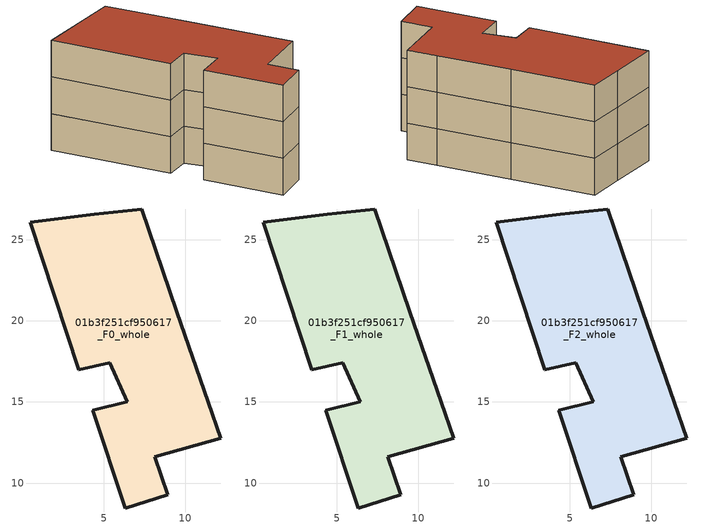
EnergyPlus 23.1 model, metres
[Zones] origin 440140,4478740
01b3f251cf950617_F0_whole
 floor ground (EU_floor_Construction): 7.33,26.89 9.5,20.55 11.41,14.98 12.19,12.76 8.13,11.63 8.92,9.28 6.32,8.47 4.3,14.49 6.45,15.03 5.36,17.41 3.46,16.99 0.47,26.06 4.42,26.55 z0
 wall outside (EU_wall_Construction): 0.47,26.06 3.46,16.99 5.36,17.41 6.45,15.03 4.3,14.49 6.32,8.47 8.92,9.28 8.13,11.63 12.19,12.76 11.41,14.98 9.5,20.55 7.33,26.89 4.42,26.55 0.47,26.06 z0:3
01b3f251cf950617_F1_whole
 floor to 01b3f251cf950617_F0_whole (EU_floor_Construction): 7.33,26.89 9.5,20.55 11.41,14.98 12.19,12.76 8.13,11.63 8.92,9.28 6.32,8.47 4.3,14.49 6.45,15.03 5.36,17.41 3.46,16.99 0.47,26.06 4.42,26.55 z3
 wall outside (EU_wall_Construction): 0.47,26.06 3.46,16.99 5.36,17.41 6.45,15.03 4.3,14.49 6.32,8.47 8.92,9.28 8.13,11.63 12.19,12.76 11.41,14.98 9.5,20.55 7.33,26.89 4.42,26.55 0.47,26.06 z3:6
01b3f251cf950617_F2_whole
 floor to 01b3f251cf950617_F1_whole (EU_floor_Construction): 7.33,26.89 9.5,20.55 11.41,14.98 12.19,12.76 8.13,11.63 8.92,9.28 6.32,8.47 4.3,14.49 6.45,15.03 5.36,17.41 3.46,16.99 0.47,26.06 4.42,26.55 z6
 wall outside (EU_wall_Construction): 0.47,26.06 3.46,16.99 5.36,17.41 6.45,15.03 4.3,14.49 6.32,8.47 8.92,9.28 8.13,11.63 12.19,12.76 11.41,14.98 9.5,20.55 7.33,26.89 4.42,26.55 0.47,26.06 z6:9
 roof outside (EU_roof_Construction): 8.92,9.28 8.13,11.63 12.19,12.76 11.41,14.98 9.5,20.55 7.33,26.89 4.42,26.55 0.47,26.06 3.46,16.99 5.36,17.41 6.45,15.03 4.3,14.49 6.32,8.47 z9
[Building]
EU S2 Campaign: North Axis=0; Terrain=City; Solar Distribution=FullExterior
[Site:Location]
Madrid: Latitude=40.5; Longitude=-3.5; Time Zone=1; Elevation=609
[SizingPeriod:WeatherFileDays]
AnnualSizingPeriod: Begin Month=1; Begin Day of Month=1; End Month=12; End Day of Month=31; Day of Week for Start Day=Monday; Use Weather File Daylight Saving Period=No; Use Weather File Rain and Snow Indicators=No
[MATERIAL]
EU_InternalMass_Material: Roughness=MediumRough; Thickness=0.1; Conductivity=1; Density=1800; Specific Heat=900; Thermal Absorptance=0.9; Solar Absorptance=0.7; Visible Absorptance=0.7
[MATERIAL:NOMASS] Roughness=MediumRough; Thermal Absorptance=0.9; Solar Absorptance=0.7; Visible Absorptance=0.7
Name | Thermal Resistance
EU_wall_NoMass | 0.419739
EU_roof_NoMass | 0.352165
EU_floor_NoMass | 0.608284
[CONSTRUCTION]
EU_wall_Construction: EU_wall_NoMass
EU_roof_Construction: EU_roof_NoMass
EU_floor_Construction: EU_floor_NoMass
EU_InternalMass_Construction: EU_InternalMass_Material
[ZONE] Type=1; Multiplier=1; Ceiling Height=autocalculate; Volume=322.239; Floor Area=autocalculate; Part of Total Floor Area=Yes
01b3f251cf950617_F0_whole; 01b3f251cf950617_F1_whole; 01b3f251cf950617_F2_whole
[INTERNALMASS] Construction=EU_InternalMass_Construction; Surface Area=107.413
Name | Zone or ZoneList
01b3f251cf950617_F0_whole_EU_InternalMass | 01b3f251cf950617_F0_whole
01b3f251cf950617_F1_whole_EU_InternalMass | 01b3f251cf950617_F1_whole
01b3f251cf950617_F2_whole_EU_InternalMass | 01b3f251cf950617_F2_whole
[OTHEREQUIPMENT] Fuel Type=Electricity; Design Level Calculation Method=Watts/Area; Power per Zone Floor Area=1; Fraction Latent=0; Fraction Radiant=0; Fraction Lost=0; Carbon Dioxide Generation Rate=0; EndUse Subcategory=EU_Step8_InternalGains
Name | Zone or ZoneList or Space or SpaceList | Schedule
EU_Step8_InternalGain_01b3f251cf950617_F0_whole_f000 | 01b3f251cf950617_F0_whole | EU_Step8_GainSchedule_01b3f251cf950617_F0_whole_f000
EU_Step8_InternalGain_01b3f251cf950617_F1_whole_f000 | 01b3f251cf950617_F1_whole | EU_Step8_GainSchedule_01b3f251cf950617_F1_whole_f000
EU_Step8_InternalGain_01b3f251cf950617_F2_whole_f000 | 01b3f251cf950617_F2_whole | EU_Step8_GainSchedule_01b3f251cf950617_F2_whole_f000
[ZONEVENTILATION:DESIGNFLOWRATE] Schedule=EU_AlwaysOn; Design Flow Rate Calculation Method=AirChanges/Hour; Air Changes per Hour=0.703302; Ventilation Type=Natural; Fan Pressure Rise=0; Fan Total Efficiency=1; Constant Term Coefficient=1; Temperature Term Coefficient=0; Velocity Term Coefficient=0; Velocity Squared Term Coefficient=0; Minimum Indoor Temperature=-100; Maximum Indoor Temperature=100; Delta Temperature=-100; Minimum Outdoor Temperature=-100; Maximum Outdoor Temperature=100; Maximum Wind Speed=40
Name | Zone or ZoneList or Space or SpaceList
EU_ConstantAir_01b3f251cf950617_F0_whole | 01b3f251cf950617_F0_whole
EU_ConstantAir_01b3f251cf950617_F1_whole | 01b3f251cf950617_F1_whole
EU_ConstantAir_01b3f251cf950617_F2_whole | 01b3f251cf950617_F2_whole
[HVACTEMPLATE:THERMOSTAT] Constant Heating Setpoint=20; Constant Cooling Setpoint=50
EU_HeatOnly_01b3f251cf950617_F0_whole; EU_HeatOnly_01b3f251cf950617_F1_whole; EU_HeatOnly_01b3f251cf950617_F2_whole
[HVACTEMPLATE:ZONE:IDEALLOADSAIRSYSTEM] System Availability Schedule=EU_AlwaysOn; Maximum Heating Supply Air Temperature=50; Minimum Cooling Supply Air Temperature=13; Maximum Heating Supply Air Humidity Ratio=0.0156; Minimum Cooling Supply Air Humidity Ratio=0.0077; Heating Limit=NoLimit; Cooling Limit=NoLimit; Heating Availability Schedule=EU_AlwaysOn; Cooling Availability Schedule=EU_CoolingOff; Dehumidification Control Type=ConstantSensibleHeatRatio; Cooling Sensible Heat Ratio=0.7; Dehumidification Setpoint=60; Humidification Control Type=None; Humidification Setpoint=30; Outdoor Air Method=None; Outdoor Air Flow Rate per Person=0.00944; Outdoor Air Flow Rate per Zone Floor Area=0; Outdoor Air Flow Rate per Zone=0; Demand Controlled Ventilation Type=None; Outdoor Air Economizer Type=NoEconomizer; Heat Recovery Type=None; Sensible Heat Recovery Effectiveness=0.7; Latent Heat Recovery Effectiveness=0.65
Name | Template Thermostat
01b3f251cf950617_F0_whole | EU_HeatOnly_01b3f251cf950617_F0_whole
01b3f251cf950617_F1_whole | EU_HeatOnly_01b3f251cf950617_F1_whole
01b3f251cf950617_F2_whole | EU_HeatOnly_01b3f251cf950617_F2_whole
[SIZING:ZONE] Zone Cooling Design Supply Air Temperature Input Method=SupplyAirTemperature; Zone Cooling Design Supply Air Temperature=13; Zone Heating Design Supply Air Temperature Input Method=SupplyAirTemperature; Zone Heating Design Supply Air Temperature=50; Zone Cooling Design Supply Air Humidity Ratio=0.008; Zone Heating Design Supply Air Humidity Ratio=0.008; Cooling Design Air Flow Method=DesignDay; Cooling Design Air Flow Rate=0; Cooling Minimum Air Flow per Zone Floor Area=0.000762; Cooling Minimum Air Flow=0; Cooling Minimum Air Flow Fraction=0.2; Heating Design Air Flow Method=DesignDay; Heating Design Air Flow Rate=0; Heating Maximum Air Flow per Zone Floor Area=0.002032; Heating Maximum Air Flow=0.141576; Heating Maximum Air Flow Fraction=0.3; Account for Dedicated Outdoor Air System=No; Dedicated Outdoor Air System Control Strategy=NeutralSupplyAir; Dedicated Outdoor Air Low Setpoint Temperature for Design=autosize; Dedicated Outdoor Air High Setpoint Temperature for Design=autosize; Zone Load Sizing Method=Sensible Load Only No Latent Load; Zone Latent Cooling Design Supply Air Humidity Ratio Input Method=HumidityRatioDifference; Zone Cooling Design Supply Air Humidity Ratio Difference=0.005; Zone Latent Heating Design Supply Air Humidity Ratio Input Method=HumidityRatioDifference; Zone Humidification Design Supply Air Humidity Ratio Difference=0.005
01b3f251cf950617_F0_whole; 01b3f251cf950617_F1_whole; 01b3f251cf950617_F2_whole
[SCHEDULE:CONSTANT]
Name | Hourly Value
EU_AlwaysOn | 1
EU_CoolingOff | 0
[SCHEDULE:FILE] Column Number=1; Rows to Skip at Top=0; Number of Hours of Data=8760; Column Separator=Comma; Interpolate to Timestep=No; Minutes per Item=60; Adjust Schedule for Daylight Savings=Yes
Name | File
EU_Step8_GainSchedule_01b3f251cf950617_F0_whole_f000 | C:\Users\o_iseri\Desktop\OpenUBEM\openubem\outputs\eu_evidence\EU-11\ES-MAD-BERRUGUETE\idfs\01b3f251cf950617\01b3f251cf950617_F0_whole_f000_gain.csv
EU_Step8_GainSchedule_01b3f251cf950617_F1_whole_f000 | C:\Users\o_iseri\Desktop\OpenUBEM\openubem\outputs\eu_evidence\EU-11\ES-MAD-BERRUGUETE\idfs\01b3f251cf950617\01b3f251cf950617_F1_whole_f000_gain.csv
EU_Step8_GainSchedule_01b3f251cf950617_F2_whole_f000 | C:\Users\o_iseri\Desktop\OpenUBEM\openubem\outputs\eu_evidence\EU-11\ES-MAD-BERRUGUETE\idfs\01b3f251cf950617\01b3f251cf950617_F2_whole_f000_gain.csv
